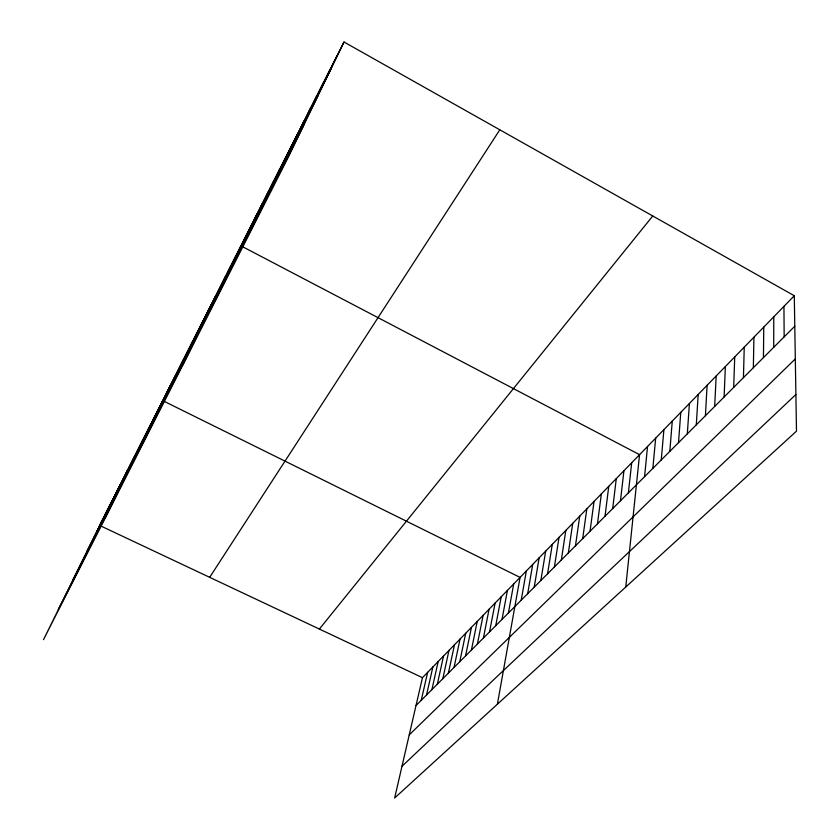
<?xml version="1.0" encoding="UTF-8"?>
<svg xmlns="http://www.w3.org/2000/svg" width="840" height="840" viewBox="0 0 840 840"><rect width="100%" height="100%" fill="white"/><g stroke="black" fill="none" stroke-linecap="round" stroke-linejoin="round"><path stroke-width="1.26" d="M773.714 347.33L773.766 316.838M763.445 357.609L763.76 327.117M753.354 367.721L753.921 337.218M743.442 377.643L744.24 347.161M733.688 387.408L734.727 356.937M724.111 397.005L725.372 366.544M714.683 406.445L716.163 376.005M705.411 415.727L707.101 385.308M696.297 424.862L698.187 394.464M687.32 433.839L689.409 403.473M678.5 442.68L680.778 412.346M669.805 451.374L672.273 421.082M661.259 459.942L663.904 429.671M652.848 468.363L655.662 438.144M644.563 476.658L647.546 446.471M625.758 587.024L639.555 454.681L240.954 245.847L182.9 364.917M628.383 492.86L631.68 462.767M620.476 500.777L623.931 470.736M612.696 508.578L616.287 478.58M605.021 516.254L608.759 486.318M597.471 523.824L601.346 493.931M590.026 531.279L594.027 501.449M582.687 538.619L586.824 508.841M575.463 545.853L579.726 516.138M568.333 552.993L572.723 523.331M561.32 560.018L565.813 530.428M554.4 566.948L559.01 537.422M547.575 573.783L552.29 544.309M540.845 580.514L545.675 551.114M534.219 587.16L539.144 557.823M527.678 593.712L532.697 564.438M521.22 600.17L526.344 570.958M497.385 704.214L520.076 577.405L162.708 400.628L104.927 518.606M508.4 613.011L513.702 583.947M502.026 619.395L507.423 590.404M495.737 625.695L501.218 596.768M489.531 631.9L495.106 603.057M483.42 638.022L489.069 609.252M477.382 644.07L483.116 615.374M471.429 650.034L477.236 621.411M465.56 655.914L471.44 627.365M459.764 661.71L465.707 633.245M454.041 667.443L460.058 639.051M448.403 673.092L454.482 644.774M442.827 678.668L448.969 650.433M437.336 684.18L443.541 656.019M431.907 689.619L438.165 661.532M426.542 694.985L432.863 666.981M421.25 700.276L427.634 672.357M422.457 677.67L394.653 798L796.488 431.151L794.294 295.743L344.001 42L99.624 525.431L422.457 677.67L794.294 295.743M304.28 121.653L316.921 95.571M310.926 108.507L323.505 82.541M317.699 95.109L330.204 69.279M324.608 81.459L337.04 55.766M344.001 42L288.75 156.272L43.512 639.66L106.312 512.19M249.522 229.887L262.574 203.07M255.181 218.684L268.212 191.929M260.946 207.291L273.935 180.6M266.816 195.699L279.762 169.071M272.78 183.908L285.684 157.353M278.859 171.896L291.711 145.425M285.044 159.673L297.854 133.287M291.333 147.231L304.091 120.939M297.748 134.558L310.443 108.37M183.792 359.814L197.043 332.714M188.381 350.753L201.621 323.642M193.032 341.544L206.273 314.444M197.768 332.189L210.998 305.088M202.577 322.686L215.796 295.596M207.459 313.036L225.624 276.171M217.455 293.255L230.654 266.228M222.59 283.132L235.757 256.116M233.09 262.363L246.225 235.421M238.476 251.716L251.58 224.816M243.947 240.891L257.029 214.032M100.149 525.147L113.18 498.603M103.635 518.259L120.236 484.649M110.743 504.21L127.481 470.316M118.052 489.752L134.925 455.584M125.58 474.884L142.59 440.433M133.319 459.596L150.465 424.851M141.278 443.846L158.571 408.818M153.552 419.591L170.919 384.384M161.868 403.137L175.119 376.079M166.121 394.737L183.697 359.111M174.825 377.538L188.076 350.448M179.277 368.75L192.528 341.649M96.716 531.941L109.725 505.439M86.677 551.786L331.643 67.546M73.007 579.611L318.35 95.046M58.338 609.473L303.796 125.16M209.685 577.322L499.81 129.801M319.389 629.055L652.743 215.985M416.031 705.516L794.787 326.225M409.248 734.864L795.323 358.901M401.982 766.29L795.9 394.517M783.941 306.38L784.161 336.872"/></g></svg>
